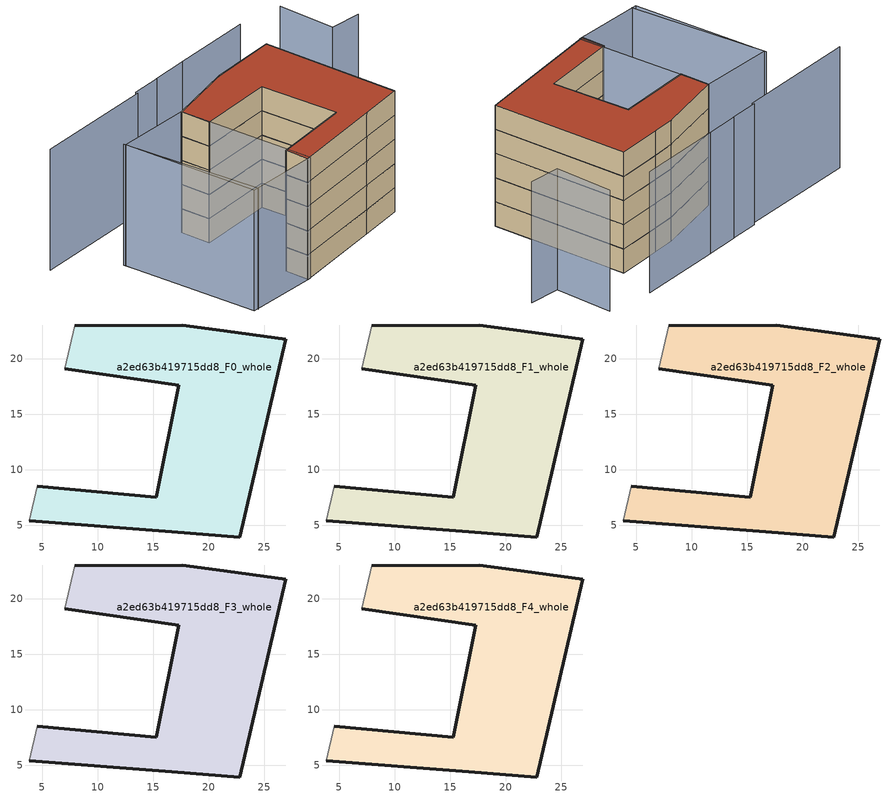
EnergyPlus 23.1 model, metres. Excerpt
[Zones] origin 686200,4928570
a2ed63b419715dd8_F0_whole
 floor ground (EU_floor_Construction): 22.81,3.93 26.93,21.74 20.7,22.6 17.63,23.03 7.95,22.93 7.05,19.09 17.33,17.62 15.27,7.5 4.58,8.49 3.86,5.41 16.7,4.41 z0
 wall outside (EU_wall_Construction): 4.58,8.49 15.27,7.5 17.33,17.62 7.05,19.09 / 7.95,22.93 17.63,23.03 20.7,22.6 26.93,21.74 22.81,3.93 16.7,4.41 3.86,5.41 z0:3
 wall adiabatic (EU_wall_Construction): 3.86,5.41 4.58,8.49 / 7.05,19.09 7.95,22.93 z0:3
a2ed63b419715dd8_F1_whole
 floor to a2ed63b419715dd8_F0_whole (EU_floor_Construction): 22.81,3.93 26.93,21.74 20.7,22.6 17.63,23.03 7.95,22.93 7.05,19.09 17.33,17.62 15.27,7.5 4.58,8.49 3.86,5.41 16.7,4.41 z3
 wall outside (EU_wall_Construction): 4.58,8.49 15.27,7.5 17.33,17.62 7.05,19.09 / 7.95,22.93 17.63,23.03 20.7,22.6 26.93,21.74 22.81,3.93 16.7,4.41 3.86,5.41 z3:6
 wall adiabatic (EU_wall_Construction): 3.86,5.41 4.58,8.49 / 7.05,19.09 7.95,22.93 z3:6
a2ed63b419715dd8_F2_whole
 floor to a2ed63b419715dd8_F1_whole (EU_floor_Construction): 22.81,3.93 26.93,21.74 20.7,22.6 17.63,23.03 7.95,22.93 7.05,19.09 17.33,17.62 15.27,7.5 4.58,8.49 3.86,5.41 16.7,4.41 z6
 wall outside (EU_wall_Construction): 4.58,8.49 15.27,7.5 17.33,17.62 7.05,19.09 / 7.95,22.93 17.63,23.03 20.7,22.6 26.93,21.74 22.81,3.93 16.7,4.41 3.86,5.41 z6:9
 wall adiabatic (EU_wall_Construction): 3.86,5.41 4.58,8.49 / 7.05,19.09 7.95,22.93 z6:9
a2ed63b419715dd8_F3_whole
 floor to a2ed63b419715dd8_F2_whole (EU_floor_Construction): 22.81,3.93 26.93,21.74 20.7,22.6 17.63,23.03 7.95,22.93 7.05,19.09 17.33,17.62 15.27,7.5 4.58,8.49 3.86,5.41 16.7,4.41 z9
 wall outside (EU_wall_Construction): 4.58,8.49 15.27,7.5 17.33,17.62 7.05,19.09 / 7.95,22.93 17.63,23.03 20.7,22.6 26.93,21.74 22.81,3.93 16.7,4.41 3.86,5.41 z9:12
 wall adiabatic (EU_wall_Construction): 3.86,5.41 4.58,8.49 / 7.05,19.09 7.95,22.93 z9:12
a2ed63b419715dd8_F4_whole
 floor to a2ed63b419715dd8_F3_whole (EU_floor_Construction): 22.81,3.93 26.93,21.74 20.7,22.6 17.63,23.03 7.95,22.93 7.05,19.09 17.33,17.62 15.27,7.5 4.58,8.49 3.86,5.41 16.7,4.41 z12
 wall outside (EU_wall_Construction): 4.58,8.49 15.27,7.5 17.33,17.62 7.05,19.09 / 7.95,22.93 17.63,23.03 20.7,22.6 26.93,21.74 22.81,3.93 16.7,4.41 3.86,5.41 z12:15
 wall adiabatic (EU_wall_Construction): 3.86,5.41 4.58,8.49 / 7.05,19.09 7.95,22.93 z12:15
 roof outside (EU_roof_Construction): 26.93,21.74 22.81,3.93 16.7,4.41 3.86,5.41 4.58,8.49 15.27,7.5 17.33,17.62 7.05,19.09 7.95,22.93 17.63,23.03 20.7,22.6 z15
shading: 37.82,15.69 33.7,16.86 / 33.7,16.86 35.82,24.33 / -1.87,25.21 -5.07,7.15 / 18.94,28.15 13.97,28.94 / 13.98,28.87 10.01,29.53 / 29.96,26.38 18.51,28.28 / 9.96,29.24 -6.59,31.99 / -1.91,25 7.95,22.94 / 7.95,22.94 4.27,5.32 / 4.27,5.32 -5.59,7.38 / -5.59,7.38 -1.91,25 z0:15
[Building]
EU S2 Campaign: North Axis=0; Terrain=City; Solar Distribution=FullExterior
[Site:Location]
Bologna: Latitude=44.5; Longitude=11.25; Time Zone=1; Elevation=37
[SizingPeriod:WeatherFileDays]
AnnualSizingPeriod: Begin Month=1; Begin Day of Month=1; End Month=12; End Day of Month=31; Day of Week for Start Day=Monday; Use Weather File Daylight Saving Period=No; Use Weather File Rain and Snow Indicators=No
[MATERIAL]
EU_InternalMass_Material: Roughness=MediumRough; Thickness=0.1; Conductivity=1; Density=1800; Specific Heat=900; Thermal Absorptance=0.9; Solar Absorptance=0.7; Visible Absorptance=0.7
[MATERIAL:NOMASS] Roughness=MediumRough; Thermal Absorptance=0.9; Solar Absorptance=0.7; Visible Absorptance=0.7
Name | Thermal Resistance
EU_wall_NoMass | 0.905828
EU_roof_NoMass | 0.37593
EU_floor_NoMass | 0.67114
[CONSTRUCTION]
EU_wall_Construction: EU_wall_NoMass
EU_roof_Construction: EU_roof_NoMass
EU_floor_Construction: EU_floor_NoMass
EU_InternalMass_Construction: EU_InternalMass_Material
[ZONE] Type=1; Multiplier=1; Ceiling Height=autocalculate; Floor Area=autocalculate; Part of Total Floor Area=Yes
Name | Volume
a2ed63b419715dd8_F0_whole | 707.284
a2ed63b419715dd8_F1_whole; a2ed63b419715dd8_F2_whole; a2ed63b419715dd8_F3_whole; a2ed63b419715dd8_F4_whole | 707.283
[INTERNALMASS] Construction=EU_InternalMass_Construction; Surface Area=235.761
Name | Zone or ZoneList
a2ed63b419715dd8_F0_whole_EU_InternalMass | a2ed63b419715dd8_F0_whole
a2ed63b419715dd8_F1_whole_EU_InternalMass | a2ed63b419715dd8_F1_whole
a2ed63b419715dd8_F2_whole_EU_InternalMass | a2ed63b419715dd8_F2_whole
a2ed63b419715dd8_F3_whole_EU_InternalMass | a2ed63b419715dd8_F3_whole
a2ed63b419715dd8_F4_whole_EU_InternalMass | a2ed63b419715dd8_F4_whole
[OTHEREQUIPMENT] Fuel Type=Electricity; Design Level Calculation Method=Watts/Area; Power per Zone Floor Area=1; Fraction Latent=0; Fraction Radiant=0; Fraction Lost=0; Carbon Dioxide Generation Rate=0; EndUse Subcategory=EU_Step8_InternalGains
Name | Zone or ZoneList or Space or SpaceList | Schedule
EU_Step8_InternalGain_a2ed63b419715dd8_F0_whole_f000 | a2ed63b419715dd8_F0_whole | EU_Step8_GainSchedule_a2ed63b419715dd8_F0_whole_f000
EU_Step8_InternalGain_a2ed63b419715dd8_F1_whole_f000 | a2ed63b419715dd8_F1_whole | EU_Step8_GainSchedule_a2ed63b419715dd8_F1_whole_f000
EU_Step8_InternalGain_a2ed63b419715dd8_F2_whole_f000 | a2ed63b419715dd8_F2_whole | EU_Step8_GainSchedule_a2ed63b419715dd8_F2_whole_f000
EU_Step8_InternalGain_a2ed63b419715dd8_F3_whole_f000 | a2ed63b419715dd8_F3_whole | EU_Step8_GainSchedule_a2ed63b419715dd8_F3_whole_f000
EU_Step8_InternalGain_a2ed63b419715dd8_F4_whole_f000 | a2ed63b419715dd8_F4_whole | EU_Step8_GainSchedule_a2ed63b419715dd8_F4_whole_f000
[ZONEVENTILATION:DESIGNFLOWRATE] Schedule=EU_AlwaysOn; Design Flow Rate Calculation Method=AirChanges/Hour; Air Changes per Hour=0.73129; Ventilation Type=Natural; Fan Pressure Rise=0; Fan Total Efficiency=1; Constant Term Coefficient=1; Temperature Term Coefficient=0; Velocity Term Coefficient=0; Velocity Squared Term Coefficient=0; Minimum Indoor Temperature=-100; Maximum Indoor Temperature=100; Delta Temperature=-100; Minimum Outdoor Temperature=-100; Maximum Outdoor Temperature=100; Maximum Wind Speed=40
Name | Zone or ZoneList or Space or SpaceList
EU_ConstantAir_a2ed63b419715dd8_F0_whole | a2ed63b419715dd8_F0_whole
EU_ConstantAir_a2ed63b419715dd8_F1_whole | a2ed63b419715dd8_F1_whole
EU_ConstantAir_a2ed63b419715dd8_F2_whole | a2ed63b419715dd8_F2_whole
EU_ConstantAir_a2ed63b419715dd8_F3_whole | a2ed63b419715dd8_F3_whole
EU_ConstantAir_a2ed63b419715dd8_F4_whole | a2ed63b419715dd8_F4_whole
[HVACTEMPLATE:THERMOSTAT] Constant Heating Setpoint=20; Constant Cooling Setpoint=50
EU_HeatOnly_a2ed63b419715dd8_F0_whole; EU_HeatOnly_a2ed63b419715dd8_F1_whole; EU_HeatOnly_a2ed63b419715dd8_F2_whole; EU_HeatOnly_a2ed63b419715dd8_F3_whole; EU_HeatOnly_a2ed63b419715dd8_F4_whole
[HVACTEMPLATE:ZONE:IDEALLOADSAIRSYSTEM] System Availability Schedule=EU_AlwaysOn; Maximum Heating Supply Air Temperature=50; Minimum Cooling Supply Air Temperature=13; Maximum Heating Supply Air Humidity Ratio=0.0156; Minimum Cooling Supply Air Humidity Ratio=0.0077; Heating Limit=NoLimit; Cooling Limit=NoLimit; Heating Availability Schedule=EU_AlwaysOn; Cooling Availability Schedule=EU_CoolingOff; Dehumidification Control Type=ConstantSensibleHeatRatio; Cooling Sensible Heat Ratio=0.7; Dehumidification Setpoint=60; Humidification Control Type=None; Humidification Setpoint=30; Outdoor Air Method=None; Outdoor Air Flow Rate per Person=0.00944; Outdoor Air Flow Rate per Zone Floor Area=0; Outdoor Air Flow Rate per Zone=0; Demand Controlled Ventilation Type=None; Outdoor Air Economizer Type=NoEconomizer; Heat Recovery Type=None; Sensible Heat Recovery Effectiveness=0.7; Latent Heat Recovery Effectiveness=0.65
Name | Template Thermostat
a2ed63b419715dd8_F0_whole | EU_HeatOnly_a2ed63b419715dd8_F0_whole
a2ed63b419715dd8_F1_whole | EU_HeatOnly_a2ed63b419715dd8_F1_whole
a2ed63b419715dd8_F2_whole | EU_HeatOnly_a2ed63b419715dd8_F2_whole
a2ed63b419715dd8_F3_whole | EU_HeatOnly_a2ed63b419715dd8_F3_whole
a2ed63b419715dd8_F4_whole | EU_HeatOnly_a2ed63b419715dd8_F4_whole
[SIZING:ZONE] Zone Cooling Design Supply Air Temperature Input Method=SupplyAirTemperature; Zone Cooling Design Supply Air Temperature=13; Zone Heating Design Supply Air Temperature Input Method=SupplyAirTemperature; Zone Heating Design Supply Air Temperature=50; Zone Cooling Design Supply Air Humidity Ratio=0.008; Zone Heating Design Supply Air Humidity Ratio=0.008; Cooling Design Air Flow Method=DesignDay; Cooling Design Air Flow Rate=0; Cooling Minimum Air Flow per Zone Floor Area=0.000762; Cooling Minimum Air Flow=0; Cooling Minimum Air Flow Fraction=0.2; Heating Design Air Flow Method=DesignDay; Heating Design Air Flow Rate=0; Heating Maximum Air Flow per Zone Floor Area=0.002032; Heating Maximum Air Flow=0.141576; Heating Maximum Air Flow Fraction=0.3; Account for Dedicated Outdoor Air System=No; Dedicated Outdoor Air System Control Strategy=NeutralSupplyAir; Dedicated Outdoor Air Low Setpoint Temperature for Design=autosize; Dedicated Outdoor Air High Setpoint Temperature for Design=autosize; Zone Load Sizing Method=Sensible Load Only No Latent Load; Zone Latent Cooling Design Supply Air Humidity Ratio Input Method=HumidityRatioDifference; Zone Cooling Design Supply Air Humidity Ratio Difference=0.005; Zone Latent Heating Design Supply Air Humidity Ratio Input Method=HumidityRatioDifference; Zone Humidification Design Supply Air Humidity Ratio Difference=0.005
a2ed63b419715dd8_F0_whole; a2ed63b419715dd8_F1_whole; a2ed63b419715dd8_F2_whole; a2ed63b419715dd8_F3_whole; a2ed63b419715dd8_F4_whole
[SCHEDULE:CONSTANT]
Name | Hourly Value
EU_AlwaysOn | 1
EU_CoolingOff | 0
[SCHEDULE:FILE] Column Number=1; Rows to Skip at Top=0; Number of Hours of Data=8760; Column Separator=Comma; Interpolate to Timestep=No; Minutes per Item=60; Adjust Schedule for Daylight Savings=Yes
Name | File
EU_Step8_GainSchedule_a2ed63b419715dd8_F0_whole_f000 | ../../schedules/a2ed63b419715dd8/a2ed63b419715dd8_F0_whole_f000_gain.csv
EU_Step8_GainSchedule_a2ed63b419715dd8_F1_whole_f000 | ../../schedules/a2ed63b419715dd8/a2ed63b419715dd8_F1_whole_f000_gain.csv
EU_Step8_GainSchedule_a2ed63b419715dd8_F2_whole_f000 | ../../schedules/a2ed63b419715dd8/a2ed63b419715dd8_F2_whole_f000_gain.csv
EU_Step8_GainSchedule_a2ed63b419715dd8_F3_whole_f000 | ../../schedules/a2ed63b419715dd8/a2ed63b419715dd8_F3_whole_f000_gain.csv
EU_Step8_GainSchedule_a2ed63b419715dd8_F4_whole_f000 | ../../schedules/a2ed63b419715dd8/a2ed63b419715dd8_F4_whole_f000_gain.csv
